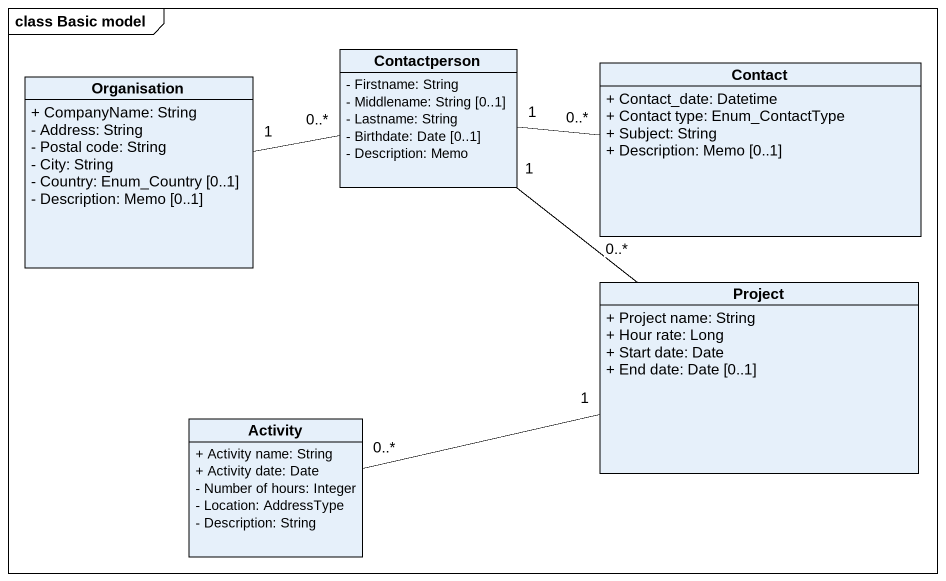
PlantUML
@startuml
mainframe class Basic model
hide circle
hide empty members
skinparam classAttributeIconSize 0
class Contactperson {
  - Firstname: String
  - Middlename: String [0..1]
  - Lastname: String
  - Birthdate: Date [0..1]
  - Description: Memo
}
class Contact {
  + Contact_date: Datetime
  + Contact type: Enum_ContactType
  + Subject: String
  + Description: Memo [0..1]
}
class Organisation {
  + CompanyName: String
  - Address: String
  - Postal code: String
  - City: String
  - Country: Enum_Country [0..1]
  - Description: Memo [0..1]
}
class Project {
  + Project name: String
  + Hour rate: Long
  + Start date: Date
  + End date: Date [0..1]
}
class Activity {
  + Activity name: String
  + Activity date: Date
  - Number of hours: Integer
  - Location: AddressType
  - Description: String
}
Contactperson "1" -right- "0..*" Contact
Contactperson "1" -- "0..*" Project
Organisation "1" -right- "0..*" Contactperson
Activity "0..*" -right- "1" Project
@enduml
